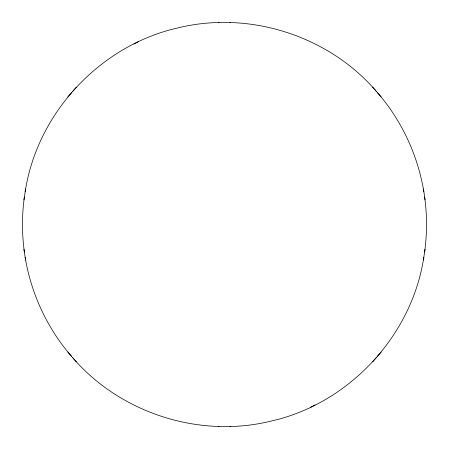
<?xml version="1.0" encoding="UTF-8"?>
<svg xmlns="http://www.w3.org/2000/svg" width="449" height="449" viewBox="0 0 449 449"><rect width="100%" height="100%" fill="white"/><g stroke="black" fill="none" stroke-linecap="round" stroke-linejoin="round"><path stroke-width="0.67" d="M24.392 196.948C21.833 215.189 21.833 233.811 24.392 252.052M424.608 252.052C427.167 233.811 427.167 215.189 424.608 196.948M25.178 191.807C37.11 112.822 100.447 45.096 178.438 27.793C249.492 10.467 328.752 35.797 376.369 91.377M72.631 357.623C120.248 413.203 199.508 438.533 270.562 421.207C348.559 403.904 411.89 336.178 423.822 257.193M23.965 199.788L25.599 188.984M423.401 260.016L425.035 249.212M67.833 96.905L71.66 92.522M72.631 91.377L76.341 87.123M372.659 361.877L376.369 357.623M377.34 356.478L381.167 352.095M133.864 44.086L138.421 41.706M310.579 407.294L315.136 404.914M230.006 22.596L230.404 22.585M218.596 426.415L218.994 426.404M218.596 22.585L218.994 22.596M230.006 426.404L230.404 426.415M377.34 92.522C403.46 122.454 420.141 160.388 425.035 199.788M23.965 249.212C28.859 288.612 45.54 326.546 71.66 356.478M372.659 87.123L381.167 96.905M67.833 352.095L76.341 361.877M423.401 188.984L423.822 191.807M25.178 257.193L25.599 260.016"/></g></svg>
